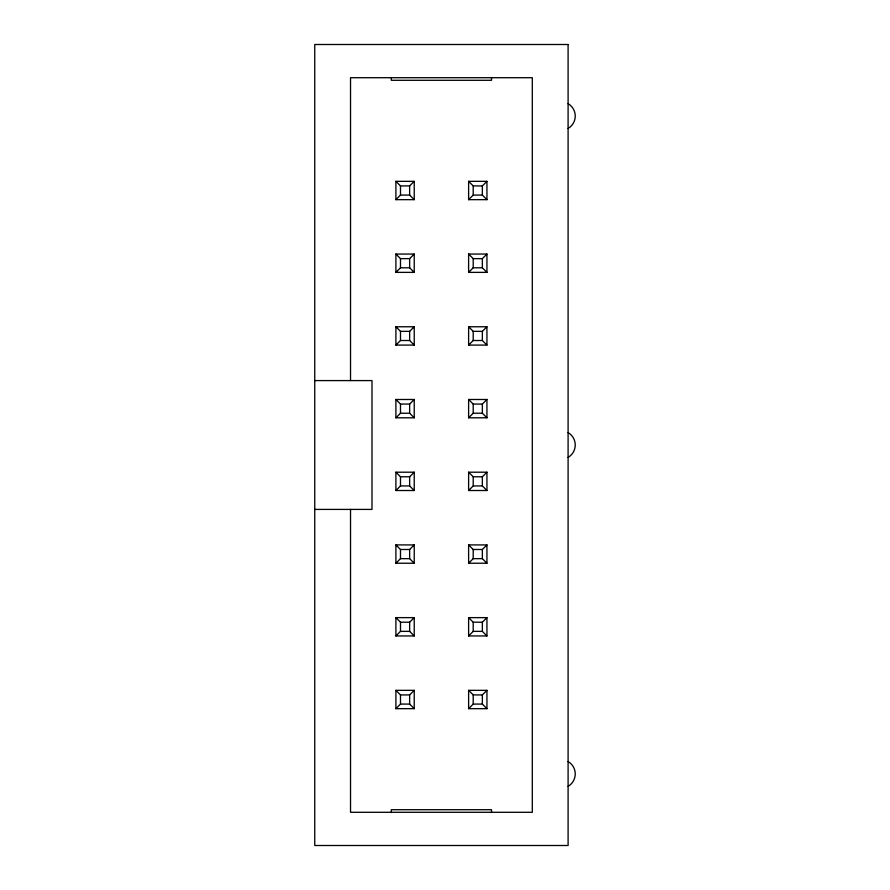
<?xml version="1.0" encoding="UTF-8"?>
<svg xmlns="http://www.w3.org/2000/svg" width="890" height="890" viewBox="0 0 890 890"><rect width="100%" height="100%" fill="white"/><g stroke="black" fill="none" stroke-linecap="round" stroke-linejoin="round"><path stroke-width="1.33" d="M395.905 199.66L400.489 195.077L409.645 195.077L414.228 199.66L395.905 199.66L395.905 181.338L414.228 181.338L414.228 199.66M395.905 181.338L400.489 185.921L409.645 185.921L414.228 181.338M395.905 272.373L400.489 267.79L409.645 267.79L414.228 272.373L414.228 254.051L395.905 254.051L395.905 272.373L414.228 272.373M395.905 254.051L400.489 258.634L409.645 258.634L414.228 254.051M468.618 199.66L473.202 195.077L482.358 195.077L486.941 199.66L468.618 199.66L468.618 181.338L486.941 181.338L486.941 199.66M482.358 195.077L482.358 185.921L486.941 181.338M395.905 345.086L400.489 340.514L409.645 340.514L414.228 345.086L395.905 345.086L395.905 326.764L414.228 326.764L414.228 345.086M395.905 326.764L400.489 331.347L409.645 331.347L414.228 326.764M468.618 272.373L473.202 267.79L482.358 267.79L486.941 272.373L468.618 272.373L468.618 254.051L486.941 254.051L486.941 272.373M482.358 267.79L482.358 258.634L486.941 254.051M395.905 417.799L400.489 413.227L409.645 413.227L414.228 417.799L395.905 417.799L395.905 399.488L414.228 399.488L414.228 417.799M395.905 399.488L400.489 404.06L409.645 404.06L414.228 399.488M468.618 345.086L473.202 340.514L482.358 340.514L486.941 345.086L468.618 345.086L468.618 326.764L486.941 326.764L486.941 345.086M468.618 326.764L473.202 331.347L482.358 331.347L486.941 326.764M395.905 490.512L400.489 485.94L409.645 485.94L414.228 490.512L395.905 490.512L395.905 472.201L414.228 472.201L414.228 490.512M395.905 472.201L400.489 476.773L409.645 476.773L414.228 472.201M468.618 417.799L473.202 413.227L482.358 413.227L486.941 417.799L468.618 417.799L468.618 399.488L486.941 399.488L486.941 417.799M468.618 399.488L473.202 404.06L482.358 404.06L486.941 399.488M395.905 563.236L400.489 558.653L409.645 558.653L414.228 563.236L395.905 563.236L395.905 544.914L414.228 544.914L414.228 563.236M395.905 544.914L400.489 549.486L409.645 549.486L414.228 544.914M468.618 490.512L473.202 485.94L473.202 476.773L468.618 472.201L486.941 472.201L486.941 490.512L468.618 490.512L468.618 472.201M473.202 476.773L482.358 476.773L486.941 472.201M395.905 635.95L400.489 631.366L409.645 631.366L414.228 635.95L414.228 617.627L395.905 617.627L395.905 635.95L414.228 635.95M409.645 631.366L409.645 622.21L414.228 617.627M468.618 563.236L473.202 558.653L473.202 549.486L468.618 544.914L468.618 563.236L486.941 563.236L486.941 544.914L468.618 544.914M473.202 549.486L482.358 549.486L486.941 544.914M395.905 708.663L400.489 704.079L409.645 704.079L414.228 708.663L414.228 690.34L395.905 690.34L395.905 708.663L414.228 708.663M409.645 704.079L409.645 694.923L414.228 690.34M468.618 635.95L473.202 631.366L482.358 631.366L486.941 635.95L486.941 617.627L468.618 617.627L468.618 635.95L486.941 635.95M468.618 617.627L473.202 622.21L482.358 622.21L486.941 617.627M468.618 708.663L473.202 704.079L482.358 704.079L486.941 708.663L486.941 690.34L468.618 690.34L468.618 708.663L486.941 708.663M468.618 690.34L473.202 694.923L482.358 694.923L486.941 690.34M468.618 181.338L473.202 185.921L482.358 185.921M468.618 254.051L473.202 258.634L482.358 258.634M314.749 380.586L371.998 380.586L371.998 509.414L314.749 509.414M473.202 485.94L482.358 485.94L486.941 490.512M473.202 558.653L482.358 558.653L486.941 563.236M395.905 617.627L400.489 622.21L409.645 622.21M395.905 690.34L400.489 694.923L409.645 694.923M491.525 77.53L491.525 80.289L391.322 80.289L391.322 77.53M491.525 812.47L491.525 809.711L391.322 809.711L391.322 812.47M482.358 331.347L482.358 340.514M482.358 404.06L482.358 413.227M482.358 476.773L482.358 485.94M482.358 549.486L482.358 558.653M482.358 622.21L482.358 631.366M482.358 694.923L482.358 704.079M473.202 185.921L473.202 195.077M473.202 258.634L473.202 267.79M473.202 331.347L473.202 340.514M473.202 404.06L473.202 413.227M473.202 622.21L473.202 631.366M473.202 694.923L473.202 704.079M409.645 185.921L409.645 195.077M409.645 258.634L409.645 267.79M409.645 331.347L409.645 340.514M409.645 404.06L409.645 413.227M409.645 476.773L409.645 485.94M409.645 549.486L409.645 558.653M400.489 185.921L400.489 195.077M400.489 258.634L400.489 267.79M400.489 331.347L400.489 340.514M400.489 404.06L400.489 413.227M400.489 476.773L400.489 485.94M400.489 549.486L400.489 558.653M400.489 622.21L400.489 631.366M400.489 694.923L400.489 704.079M350.526 380.586L350.526 77.708L532.309 77.708L532.309 812.292L350.526 812.292L350.526 509.414M568.098 761.54A14.318 14.318 0 0 1 568.098 786.326M568.098 432.607A14.318 14.318 0 0 1 568.098 457.393M568.098 103.674A14.318 14.318 0 0 1 568.098 128.46M568.098 44.5L314.749 44.5L314.749 845.5L568.098 845.5L568.098 44.5"/></g></svg>
